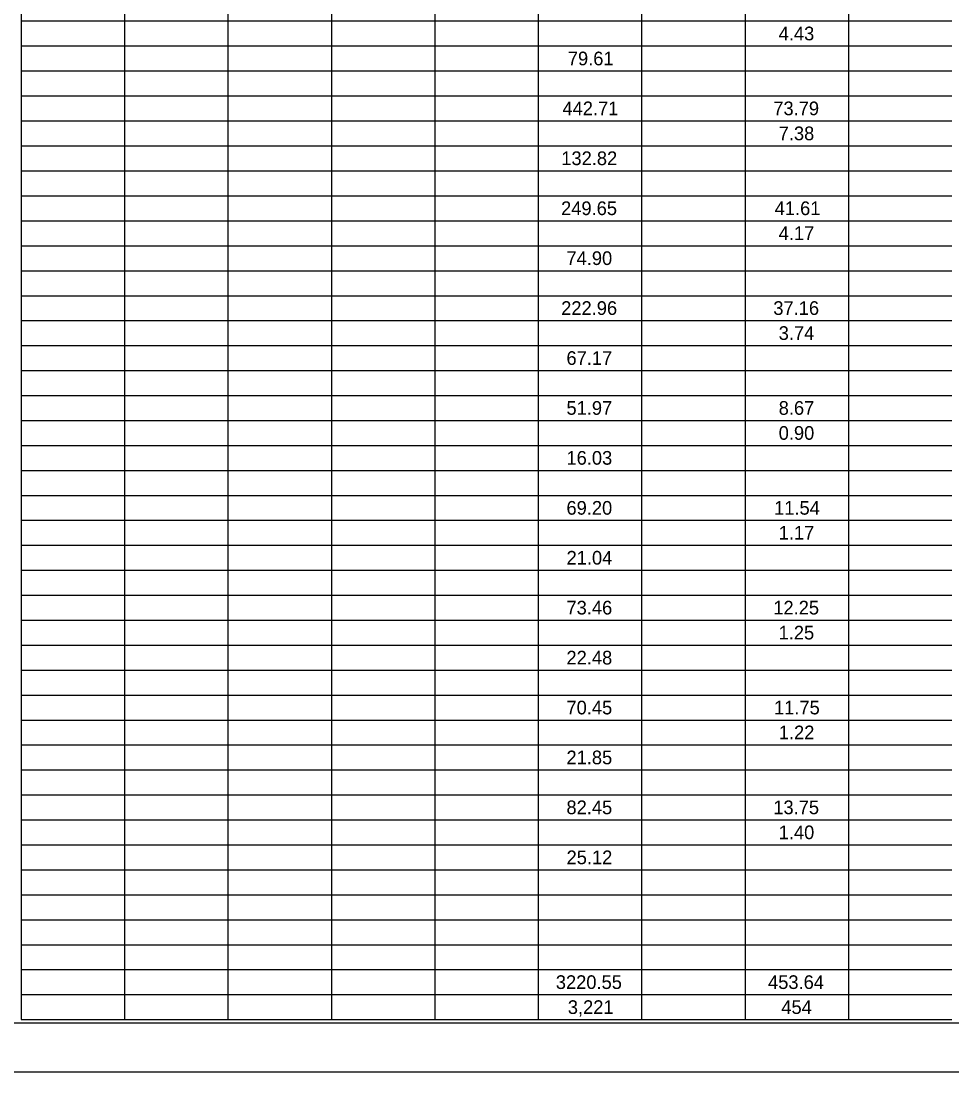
# Model space of a CAD drawing. Extents: x 0 to 34, y 0 to 22.
# Drawn here: x 11.87 to 21.4, y 0 to 10.76 of the extents above; entities that cross this region are included whole.
import ezdxf

# ---------------------------------------------------------------- set-up
doc = ezdxf.new("R2010")
doc.units = 0
for name, color, linetype in [('Default', 7, 'Continuous'), ('SH_Border', 7, 'Continuous'), ('SH_Cut_Line', 7, 'Continuous')]:
    doc.layers.add(name, color=color, linetype=linetype)

msp = doc.modelspace()

# ---------------------------------------------------------------- linework, layer by layer
at = {"layer": 'Default'}
for p, q in [((11.872, 11.274), (11.872, 10.763)), ((12.931, 11.274), (12.931, 10.763)), ((13.99, 11.274), (13.99, 10.763)), ((15.05, 11.274), (15.05, 10.763)), ((16.109, 11.274), (16.109, 10.763)), ((17.168, 11.274), (17.168, 10.763)), ((18.227, 11.274), (18.227, 10.763)), ((19.286, 11.274), (19.286, 10.763)), ((20.345, 11.274), (20.345, 10.763)), ((11.872, 10.763), (12.931, 10.763)), ((11.872, 10.763), (11.872, 10.507)), ((12.931, 10.763), (15.05, 10.763)), ((12.931, 10.763), (12.931, 10.507)), ((13.99, 10.763), (13.99, 10.507)), ((15.05, 10.763), (21.404, 10.763)), ((15.05, 10.763), (15.05, 10.507)), ((16.109, 10.763), (16.109, 10.507)), ((17.168, 10.763), (17.168, 10.507)), ((18.227, 10.763), (18.227, 10.507)), ((19.286, 10.763), (19.286, 10.507)), ((20.345, 10.763), (20.345, 10.507)), ((11.872, 10.507), (12.931, 10.507)), ((11.872, 10.507), (11.872, 10.251)), ((12.931, 10.507), (15.05, 10.507)), ((12.931, 10.507), (12.931, 10.251)), ((13.99, 10.507), (13.99, 10.251)), ((15.05, 10.507), (21.404, 10.507)), ((15.05, 10.507), (15.05, 10.251)), ((16.109, 10.507), (16.109, 10.251)), ((17.168, 10.507), (17.168, 10.251)), ((18.227, 10.507), (18.227, 10.251)), ((19.286, 10.507), (19.286, 10.251)), ((20.345, 10.507), (20.345, 10.251)), ((11.872, 10.251), (12.931, 10.251)), ((11.872, 10.251), (11.872, 9.996)), ((12.931, 10.251), (15.05, 10.251)), ((12.931, 10.251), (12.931, 9.996)), ((13.99, 10.251), (13.99, 9.996)), ((15.05, 10.251), (21.404, 10.251)), ((15.05, 10.251), (15.05, 9.996)), ((16.109, 10.251), (16.109, 9.996)), ((17.168, 10.251), (17.168, 9.996)), ((18.227, 10.251), (18.227, 9.996)), ((19.286, 10.251), (19.286, 9.996)), ((20.345, 10.251), (20.345, 9.996)), ((11.872, 9.996), (12.931, 9.996)), ((11.872, 9.996), (11.872, 9.74)), ((12.931, 9.996), (15.05, 9.996)), ((12.931, 9.996), (12.931, 9.74)), ((13.99, 9.996), (13.99, 9.74)), ((15.05, 9.996), (21.404, 9.996)), ((15.05, 9.996), (15.05, 9.74)), ((16.109, 9.996), (16.109, 9.74)), ((17.168, 9.996), (17.168, 9.74)), ((18.227, 9.996), (18.227, 9.74)), ((19.286, 9.996), (19.286, 9.74)), ((20.345, 9.996), (20.345, 9.74)), ((11.872, 9.74), (12.931, 9.74)), ((11.872, 9.74), (11.872, 9.484)), ((12.931, 9.74), (15.05, 9.74)), ((12.931, 9.74), (12.931, 9.484)), ((13.99, 9.74), (13.99, 9.484)), ((15.05, 9.74), (21.404, 9.74)), ((15.05, 9.74), (15.05, 9.484)), ((16.109, 9.74), (16.109, 9.484)), ((17.168, 9.74), (17.168, 9.484)), ((18.227, 9.74), (18.227, 9.484)), ((19.286, 9.74), (19.286, 9.484)), ((20.345, 9.74), (20.345, 9.484)), ((11.872, 9.484), (12.931, 9.484)), ((11.872, 9.484), (11.872, 9.229)), ((12.931, 9.484), (15.05, 9.484)), ((12.931, 9.484), (12.931, 9.229)), ((13.99, 9.484), (13.99, 9.229)), ((15.05, 9.484), (21.404, 9.484)), ((15.05, 9.484), (15.05, 9.229)), ((16.109, 9.484), (16.109, 9.229)), ((17.168, 9.484), (17.168, 9.229)), ((18.227, 9.484), (18.227, 9.229)), ((19.286, 9.484), (19.286, 9.229)), ((20.345, 9.484), (20.345, 9.229)), ((11.872, 9.229), (12.931, 9.229)), ((11.872, 9.229), (11.872, 8.973)), ((12.931, 9.229), (15.05, 9.229)), ((12.931, 9.229), (12.931, 8.973)), ((13.99, 9.229), (13.99, 8.973)), ((15.05, 9.229), (21.404, 9.229)), ((15.05, 9.229), (15.05, 8.973)), ((16.109, 9.229), (16.109, 8.973)), ((17.168, 9.229), (17.168, 8.973)), ((18.227, 9.229), (18.227, 8.973)), ((19.286, 9.229), (19.286, 8.973)), ((20.345, 9.229), (20.345, 8.973)), ((11.872, 8.973), (12.931, 8.973)), ((11.872, 8.973), (11.872, 8.717)), ((12.931, 8.973), (15.05, 8.973)), ((12.931, 8.973), (12.931, 8.717)), ((13.99, 8.973), (13.99, 8.717)), ((15.05, 8.973), (21.404, 8.973)), ((15.05, 8.973), (15.05, 8.717)), ((16.109, 8.973), (16.109, 8.717)), ((17.168, 8.973), (17.168, 8.717)), ((18.227, 8.973), (18.227, 8.717)), ((19.286, 8.973), (19.286, 8.717)), ((20.345, 8.973), (20.345, 8.717)), ((11.872, 8.717), (12.931, 8.717)), ((11.872, 8.717), (11.872, 8.462)), ((12.931, 8.717), (15.05, 8.717)), ((12.931, 8.717), (12.931, 8.462)), ((13.99, 8.717), (13.99, 8.462)), ((15.05, 8.717), (21.404, 8.717)), ((15.05, 8.717), (15.05, 8.462)), ((16.109, 8.717), (16.109, 8.462)), ((17.168, 8.717), (17.168, 8.462)), ((18.227, 8.717), (18.227, 8.462)), ((19.286, 8.717), (19.286, 8.462)), ((20.345, 8.717), (20.345, 8.462)), ((11.872, 8.462), (12.931, 8.462)), ((11.872, 8.462), (11.872, 8.206)), ((12.931, 8.462), (15.05, 8.462)), ((12.931, 8.462), (12.931, 8.206)), ((13.99, 8.462), (13.99, 8.206)), ((15.05, 8.462), (21.404, 8.462)), ((15.05, 8.462), (15.05, 8.206)), ((16.109, 8.462), (16.109, 8.206)), ((17.168, 8.462), (17.168, 8.206)), ((18.227, 8.462), (18.227, 8.206)), ((19.286, 8.462), (19.286, 8.206)), ((20.345, 8.462), (20.345, 8.206)), ((11.872, 8.206), (12.931, 8.206)), ((11.872, 8.206), (11.872, 7.95)), ((12.931, 8.206), (15.05, 8.206)), ((12.931, 8.206), (12.931, 7.95)), ((13.99, 8.206), (13.99, 7.95)), ((15.05, 8.206), (21.404, 8.206)), ((15.05, 8.206), (15.05, 7.95)), ((16.109, 8.206), (16.109, 7.95)), ((17.168, 8.206), (17.168, 7.95)), ((18.227, 8.206), (18.227, 7.95)), ((19.286, 8.206), (19.286, 7.95)), ((20.345, 8.206), (20.345, 7.95)), ((11.872, 7.95), (12.931, 7.95)), ((11.872, 7.95), (11.872, 7.695)), ((12.931, 7.95), (15.05, 7.95)), ((12.931, 7.95), (12.931, 7.695)), ((13.99, 7.95), (13.99, 7.695)), ((15.05, 7.95), (21.404, 7.95)), ((15.05, 7.95), (15.05, 7.695)), ((16.109, 7.95), (16.109, 7.695)), ((17.168, 7.95), (17.168, 7.695)), ((18.227, 7.95), (18.227, 7.695)), ((19.286, 7.95), (19.286, 7.695)), ((20.345, 7.95), (20.345, 7.695)), ((11.872, 7.695), (12.931, 7.695)), ((11.872, 7.695), (11.872, 7.439)), ((12.931, 7.695), (15.05, 7.695)), ((12.931, 7.695), (12.931, 7.439)), ((13.99, 7.695), (13.99, 7.439)), ((15.05, 7.695), (21.404, 7.695)), ((15.05, 7.695), (15.05, 7.439)), ((16.109, 7.695), (16.109, 7.439)), ((17.168, 7.695), (17.168, 7.439)), ((18.227, 7.695), (18.227, 7.439)), ((19.286, 7.695), (19.286, 7.439)), ((20.345, 7.695), (20.345, 7.439)), ((11.872, 7.439), (12.931, 7.439)), ((11.872, 7.439), (11.872, 7.183)), ((12.931, 7.439), (15.05, 7.439)), ((12.931, 7.439), (12.931, 7.183)), ((13.99, 7.439), (13.99, 7.183)), ((15.05, 7.439), (21.404, 7.439)), ((15.05, 7.439), (15.05, 7.183)), ((16.109, 7.439), (16.109, 7.183)), ((17.168, 7.439), (17.168, 7.183)), ((18.227, 7.439), (18.227, 7.183)), ((19.286, 7.439), (19.286, 7.183)), ((20.345, 7.439), (20.345, 7.183)), ((11.872, 7.183), (12.931, 7.183)), ((11.872, 7.183), (11.872, 6.928)), ((12.931, 7.183), (15.05, 7.183)), ((12.931, 7.183), (12.931, 6.928)), ((13.99, 7.183), (13.99, 6.928)), ((15.05, 7.183), (21.404, 7.183)), ((15.05, 7.183), (15.05, 6.928)), ((16.109, 7.183), (16.109, 6.928)), ((17.168, 7.183), (17.168, 6.928)), ((18.227, 7.183), (18.227, 6.928)), ((19.286, 7.183), (19.286, 6.928)), ((20.345, 7.183), (20.345, 6.928)), ((11.872, 6.928), (12.931, 6.928)), ((11.872, 6.928), (11.872, 6.417)), ((12.931, 6.928), (15.05, 6.928)), ((12.931, 6.928), (12.931, 6.417)), ((13.99, 6.928), (13.99, 6.417)), ((15.05, 6.928), (21.404, 6.928)), ((15.05, 6.928), (15.05, 6.417)), ((16.109, 6.928), (16.109, 6.417)), ((17.168, 6.928), (17.168, 6.417)), ((18.227, 6.928), (18.227, 6.417)), ((19.286, 6.928), (19.286, 6.417)), ((20.345, 6.928), (20.345, 6.417)), ((11.872, 6.672), (12.931, 6.672)), ((12.931, 6.672), (15.05, 6.672)), ((15.05, 6.672), (21.404, 6.672)), ((11.872, 6.417), (12.931, 6.417)), ((11.872, 6.417), (11.872, 6.161)), ((12.931, 6.417), (15.05, 6.417)), ((12.931, 6.417), (12.931, 6.161)), ((13.99, 6.417), (13.99, 6.161)), ((15.05, 6.417), (21.404, 6.417)), ((15.05, 6.417), (15.05, 6.161)), ((16.109, 6.417), (16.109, 6.161)), ((17.168, 6.417), (17.168, 6.161)), ((18.227, 6.417), (18.227, 6.161)), ((19.286, 6.417), (19.286, 6.161)), ((20.345, 6.417), (20.345, 6.161)), ((11.872, 6.161), (12.931, 6.161)), ((11.872, 6.161), (11.872, 5.905)), ((12.931, 6.161), (15.05, 6.161)), ((12.931, 6.161), (12.931, 5.905)), ((13.99, 6.161), (13.99, 5.905)), ((15.05, 6.161), (21.404, 6.161)), ((15.05, 6.161), (15.05, 5.905)), ((16.109, 6.161), (16.109, 5.905)), ((17.168, 6.161), (17.168, 5.905)), ((18.227, 6.161), (18.227, 5.905)), ((19.286, 6.161), (19.286, 5.905)), ((20.345, 6.161), (20.345, 5.905)), ((11.872, 5.905), (12.931, 5.905)), ((11.872, 5.905), (11.872, 5.65)), ((12.931, 5.905), (15.05, 5.905)), ((12.931, 5.905), (12.931, 5.65)), ((13.99, 5.905), (13.99, 5.65)), ((15.05, 5.905), (21.404, 5.905)), ((15.05, 5.905), (15.05, 5.65)), ((16.109, 5.905), (16.109, 5.65)), ((17.168, 5.905), (17.168, 5.65)), ((18.227, 5.905), (18.227, 5.65)), ((19.286, 5.905), (19.286, 5.65)), ((20.345, 5.905), (20.345, 5.65)), ((11.872, 5.65), (12.931, 5.65)), ((11.872, 5.65), (11.872, 5.138)), ((12.931, 5.65), (15.05, 5.65)), ((12.931, 5.65), (12.931, 5.138)), ((13.99, 5.65), (13.99, 5.138)), ((15.05, 5.65), (21.404, 5.65)), ((15.05, 5.65), (15.05, 5.138)), ((16.109, 5.65), (16.109, 5.138)), ((17.168, 5.65), (17.168, 5.138)), ((18.227, 5.65), (18.227, 5.138)), ((19.286, 5.65), (19.286, 5.138)), ((20.345, 5.65), (20.345, 5.138)), ((11.872, 5.394), (12.931, 5.394)), ((12.931, 5.394), (15.05, 5.394)), ((15.05, 5.394), (21.404, 5.394)), ((11.872, 5.138), (12.931, 5.138)), ((11.872, 5.138), (11.872, 4.883)), ((12.931, 5.138), (15.05, 5.138)), ((12.931, 5.138), (12.931, 4.883)), ((13.99, 5.138), (13.99, 4.883)), ((15.05, 5.138), (21.404, 5.138)), ((15.05, 5.138), (15.05, 4.883)), ((16.109, 5.138), (16.109, 4.883)), ((17.168, 5.138), (17.168, 4.883)), ((18.227, 5.138), (18.227, 4.883)), ((19.286, 5.138), (19.286, 4.883)), ((20.345, 5.138), (20.345, 4.883)), ((11.872, 4.883), (12.931, 4.883)), ((11.872, 4.883), (11.872, 4.627)), ((12.931, 4.883), (15.05, 4.883)), ((12.931, 4.883), (12.931, 4.627)), ((13.99, 4.883), (13.99, 4.627)), ((15.05, 4.883), (21.404, 4.883)), ((15.05, 4.883), (15.05, 4.627)), ((16.109, 4.883), (16.109, 4.627)), ((17.168, 4.883), (17.168, 4.627)), ((18.227, 4.883), (18.227, 4.627)), ((19.286, 4.883), (19.286, 4.627)), ((20.345, 4.883), (20.345, 4.627)), ((11.872, 4.627), (12.931, 4.627)), ((11.872, 4.627), (11.872, 4.371)), ((12.931, 4.627), (15.05, 4.627)), ((12.931, 4.627), (12.931, 4.371)), ((13.99, 4.627), (13.99, 4.371)), ((15.05, 4.627), (21.404, 4.627)), ((15.05, 4.627), (15.05, 4.371)), ((16.109, 4.627), (16.109, 4.371)), ((17.168, 4.627), (17.168, 4.371)), ((18.227, 4.627), (18.227, 4.371)), ((19.286, 4.627), (19.286, 4.371)), ((20.345, 4.627), (20.345, 4.371)), ((11.872, 4.371), (12.931, 4.371)), ((11.872, 4.371), (11.872, 3.86)), ((12.931, 4.371), (15.05, 4.371)), ((12.931, 4.371), (12.931, 3.86)), ((13.99, 4.371), (13.99, 3.86)), ((15.05, 4.371), (21.404, 4.371)), ((15.05, 4.371), (15.05, 3.86)), ((16.109, 4.371), (16.109, 3.86)), ((17.168, 4.371), (17.168, 3.86)), ((18.227, 4.371), (18.227, 3.86)), ((19.286, 4.371), (19.286, 3.86)), ((20.345, 4.371), (20.345, 3.86)), ((11.872, 4.116), (12.931, 4.116)), ((12.931, 4.116), (15.05, 4.116)), ((15.05, 4.116), (21.404, 4.116)), ((11.872, 3.86), (12.931, 3.86)), ((11.872, 3.86), (11.872, 3.604)), ((12.931, 3.86), (15.05, 3.86)), ((12.931, 3.86), (12.931, 3.604)), ((13.99, 3.86), (13.99, 3.604)), ((15.05, 3.86), (21.404, 3.86)), ((15.05, 3.86), (15.05, 3.604)), ((16.109, 3.86), (16.109, 3.604)), ((17.168, 3.86), (17.168, 3.604)), ((18.227, 3.86), (18.227, 3.604)), ((19.286, 3.86), (19.286, 3.604)), ((20.345, 3.86), (20.345, 3.604)), ((11.872, 3.604), (12.931, 3.604)), ((11.872, 3.604), (11.872, 3.349)), ((12.931, 3.604), (15.05, 3.604)), ((12.931, 3.604), (12.931, 3.349)), ((13.99, 3.604), (13.99, 3.349)), ((15.05, 3.604), (21.404, 3.604)), ((15.05, 3.604), (15.05, 3.349)), ((16.109, 3.604), (16.109, 3.349)), ((17.168, 3.604), (17.168, 3.349)), ((18.227, 3.604), (18.227, 3.349)), ((19.286, 3.604), (19.286, 3.349)), ((20.345, 3.604), (20.345, 3.349)), ((11.872, 3.349), (12.931, 3.349)), ((11.872, 3.349), (11.872, 3.093)), ((12.931, 3.349), (15.05, 3.349)), ((12.931, 3.349), (12.931, 3.093)), ((13.99, 3.349), (13.99, 3.093)), ((15.05, 3.349), (21.404, 3.349)), ((15.05, 3.349), (15.05, 3.093)), ((16.109, 3.349), (16.109, 3.093)), ((17.168, 3.349), (17.168, 3.093)), ((18.227, 3.349), (18.227, 3.093)), ((19.286, 3.349), (19.286, 3.093)), ((20.345, 3.349), (20.345, 3.093)), ((11.872, 3.093), (12.931, 3.093)), ((11.872, 3.093), (11.872, 2.582)), ((12.931, 3.093), (15.05, 3.093)), ((12.931, 3.093), (12.931, 2.582)), ((13.99, 3.093), (13.99, 2.582)), ((15.05, 3.093), (21.404, 3.093)), ((15.05, 3.093), (15.05, 2.582)), ((16.109, 3.093), (16.109, 2.582)), ((17.168, 3.093), (17.168, 2.582)), ((18.227, 3.093), (18.227, 2.582)), ((19.286, 3.093), (19.286, 2.582)), ((20.345, 3.093), (20.345, 2.582)), ((11.872, 2.837), (12.931, 2.837)), ((12.931, 2.837), (15.05, 2.837)), ((15.05, 2.837), (21.404, 2.837)), ((11.872, 2.582), (12.931, 2.582)), ((11.872, 2.582), (11.872, 2.326)), ((12.931, 2.582), (15.05, 2.582)), ((12.931, 2.582), (12.931, 2.326)), ((13.99, 2.582), (13.99, 2.326)), ((15.05, 2.582), (21.404, 2.582)), ((15.05, 2.582), (15.05, 2.326)), ((16.109, 2.582), (16.109, 2.326)), ((17.168, 2.582), (17.168, 2.326)), ((18.227, 2.582), (18.227, 2.326)), ((19.286, 2.582), (19.286, 2.326)), ((20.345, 2.582), (20.345, 2.326)), ((11.872, 2.326), (12.931, 2.326)), ((11.872, 2.326), (11.872, 2.07)), ((12.931, 2.326), (15.05, 2.326)), ((12.931, 2.326), (12.931, 2.07)), ((13.99, 2.326), (13.99, 2.07)), ((15.05, 2.326), (21.404, 2.326)), ((15.05, 2.326), (15.05, 2.07)), ((16.109, 2.326), (16.109, 2.07)), ((17.168, 2.326), (17.168, 2.07)), ((18.227, 2.326), (18.227, 2.07)), ((19.286, 2.326), (19.286, 2.07)), ((20.345, 2.326), (20.345, 2.07)), ((11.872, 2.07), (12.931, 2.07)), ((11.872, 2.07), (11.872, 1.815)), ((12.931, 2.07), (15.05, 2.07)), ((12.931, 2.07), (12.931, 1.815)), ((13.99, 2.07), (13.99, 1.815)), ((15.05, 2.07), (21.404, 2.07)), ((15.05, 2.07), (15.05, 1.815)), ((16.109, 2.07), (16.109, 1.815)), ((17.168, 2.07), (17.168, 1.815)), ((18.227, 2.07), (18.227, 1.815)), ((19.286, 2.07), (19.286, 1.815)), ((20.345, 2.07), (20.345, 1.815)), ((11.872, 1.815), (12.931, 1.815)), ((11.872, 1.815), (11.872, 1.303)), ((12.931, 1.815), (15.05, 1.815)), ((12.931, 1.815), (12.931, 1.303)), ((13.99, 1.815), (13.99, 1.303)), ((15.05, 1.815), (21.404, 1.815)), ((15.05, 1.815), (15.05, 1.303)), ((16.109, 1.815), (16.109, 1.303)), ((17.168, 1.815), (17.168, 1.303)), ((18.227, 1.815), (18.227, 1.303)), ((19.286, 1.815), (19.286, 1.303)), ((20.345, 1.815), (20.345, 1.303)), ((11.872, 1.559), (12.931, 1.559)), ((12.931, 1.559), (15.05, 1.559)), ((15.05, 1.559), (21.404, 1.559)), ((11.872, 1.303), (12.931, 1.303)), ((11.872, 1.303), (11.872, 1.048)), ((12.931, 1.303), (15.05, 1.303)), ((12.931, 1.303), (12.931, 1.048)), ((13.99, 1.303), (13.99, 1.048)), ((15.05, 1.303), (21.404, 1.303)), ((15.05, 1.303), (15.05, 1.048)), ((16.109, 1.303), (16.109, 1.048)), ((17.168, 1.303), (17.168, 1.048)), ((18.227, 1.303), (18.227, 1.048)), ((19.286, 1.303), (19.286, 1.048)), ((20.345, 1.303), (20.345, 1.048)), ((11.872, 1.048), (12.931, 1.048)), ((11.872, 1.048), (11.872, 0.792)), ((12.931, 1.048), (15.05, 1.048)), ((12.931, 1.048), (12.931, 0.792)), ((13.99, 1.048), (13.99, 0.792)), ((15.05, 1.048), (21.404, 1.048)), ((15.05, 1.048), (15.05, 0.792)), ((16.109, 1.048), (16.109, 0.792)), ((17.168, 1.048), (17.168, 0.792)), ((18.227, 1.048), (18.227, 0.792)), ((19.286, 1.048), (19.286, 0.792)), ((20.345, 1.048), (20.345, 0.792)), ((11.872, 0.792), (12.931, 0.792)), ((11.872, 0.792), (11.872, 0.537)), ((12.931, 0.792), (15.05, 0.792)), ((12.931, 0.792), (12.931, 0.537)), ((13.99, 0.792), (13.99, 0.537)), ((15.05, 0.792), (21.404, 0.792)), ((15.05, 0.792), (15.05, 0.537)), ((16.109, 0.792), (16.109, 0.537)), ((17.168, 0.792), (17.168, 0.537)), ((18.227, 0.792), (18.227, 0.537)), ((19.286, 0.792), (19.286, 0.537)), ((20.345, 0.792), (20.345, 0.537)), ((11.872, 0.537), (12.931, 0.537)), ((12.931, 0.537), (15.05, 0.537)), ((15.05, 0.537), (21.404, 0.537))]:
    msp.add_line(p, q, dxfattribs=at)
at = {"layer": 'SH_Border'}
msp.add_lwpolyline([(1.5, 21.5), (33.5, 21.5), (33.5, 0.5), (1.5, 0.5)], close=True, dxfattribs=at)
at = {"layer": 'SH_Cut_Line'}
msp.add_lwpolyline([(0, 0), (34, 0), (34, 22), (0, 22)], close=True, dxfattribs=at)

# ---------------------------------------------------------------- texts
at = {"layer": 'Default'}
for s, p in [('4.43', (19.63, 10.565)), ('79.61', (17.471, 10.309)), ('442.71', (17.416, 9.798)), ('73.79', (19.575, 9.798)), ('7.38', (19.63, 9.542)), ('132.82', (17.404, 9.287)), ('249.65', (17.402, 8.775)), ('41.61', (19.589, 8.775)), ('4.17', (19.63, 8.52)), ('74.90', (17.457, 8.264)), ('222.96', (17.403, 7.753)), ('37.16', (19.575, 7.753)), ('3.74', (19.63, 7.497)), ('67.17', (17.457, 7.241)), ('51.97', (17.457, 6.73)), ('8.67', (19.63, 6.73)), ('0.90', (19.63, 6.474)), ('16.03', (17.457, 6.219)), ('69.20', (17.457, 5.707)), ('11.54', (19.583, 5.707)), ('1.17', (19.63, 5.452)), ('21.04', (17.458, 5.196)), ('73.46', (17.457, 4.685)), ('12.25', (19.575, 4.685)), ('1.25', (19.629, 4.429)), ('22.48', (17.457, 4.173)), ('70.45', (17.457, 3.662)), ('11.75', (19.582, 3.662)), ('1.22', (19.631, 3.407)), ('21.85', (17.457, 3.151)), ('82.45', (17.457, 2.64)), ('13.75', (19.575, 2.64)), ('1.40', (19.63, 2.384)), ('25.12', (17.458, 2.128)), ('3220.55', (17.348, 0.85)), ('453.64', (19.521, 0.85)), ('3,221', (17.471, 0.594)), ('454', (19.657, 0.594))]:
    msp.add_text(s, height=0.14, dxfattribs=at).set_placement(p)

doc.saveas('drawing.dxf')
